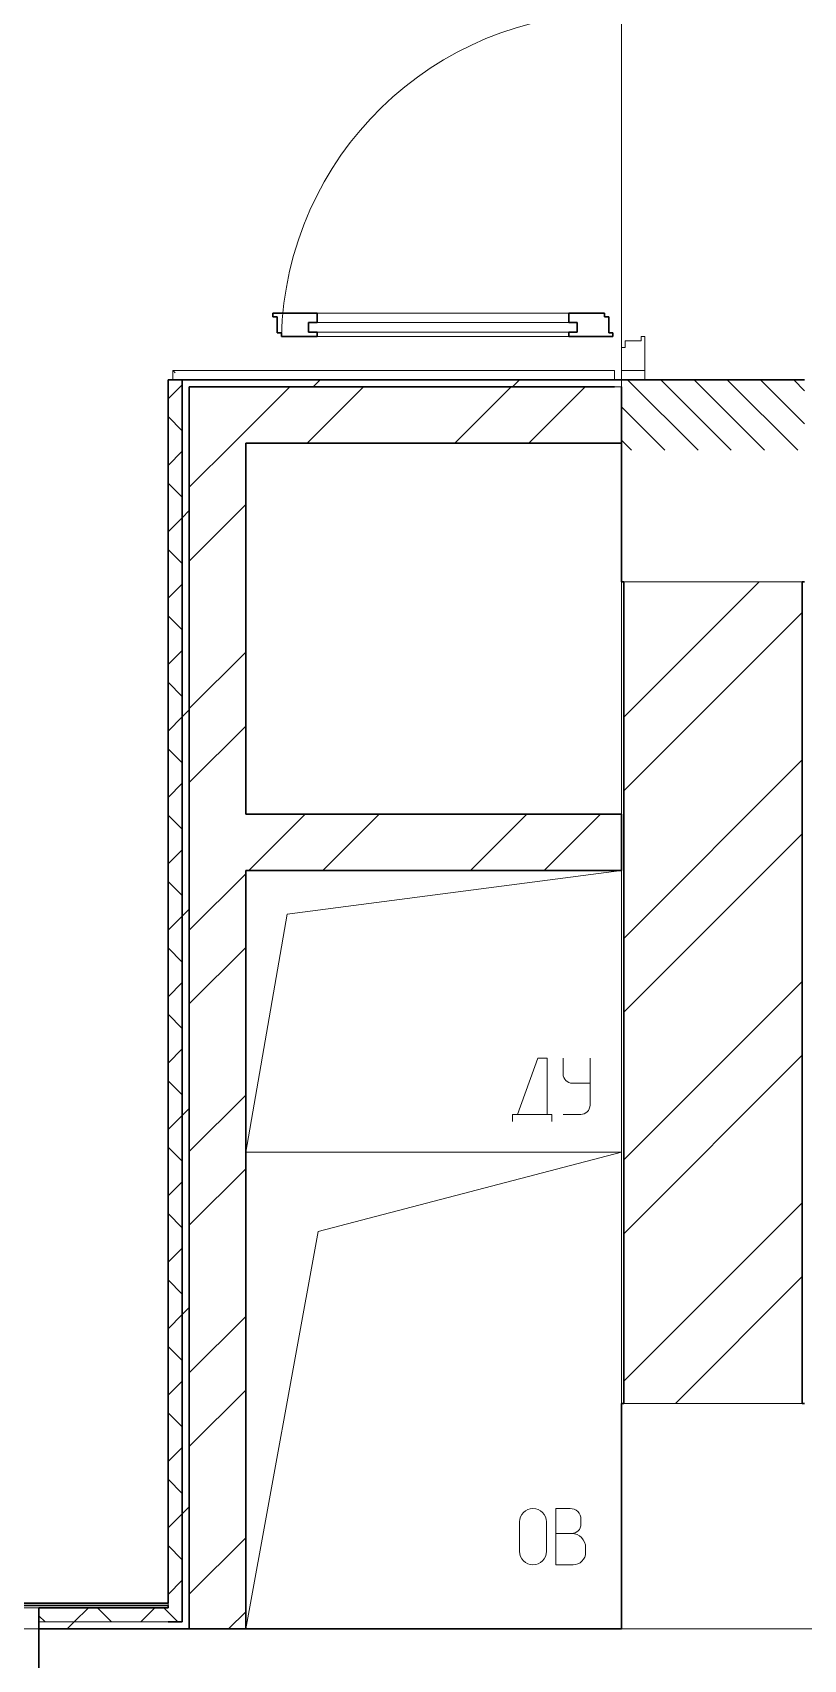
# Model space of a CAD drawing. Header units: millimetres. Extents: x -586848 to 520591, y -385801 to 675781.
# Drawn here: x 128980 to 130621, y 649606 to 653070 of the extents above; entities that cross this region are included whole.
import ezdxf

# ---------------------------------------------------------------- set-up
doc = ezdxf.new("R2010")
doc.units = ezdxf.units.MM
doc.linetypes.add('ADSK_Линия сетки', pattern=[25, 20, -2.5, 0, -2.5])
doc.linetypes.add('ADSK_Штриховая_ш2 п1_5', pattern=[4.5, 3, -1.5])
for name, color, linetype, lineweight in [('Двери', 252, 'Continuous', 9), ('Ограждение', 252, 'Continuous', 9), ('Оси', 252, 'Continuous', 9), ('Стены внутренние', 7, 'Continuous', 18), ('Стены наружные', 7, 'Continuous', 18), ('Стены штриховка', 7, 'Continuous', 9)]:
    doc.layers.add(name, color=color, linetype=linetype, lineweight=lineweight)
doc.layers.add('Двери открывание', color=7, linetype='Continuous', lineweight=9, true_color=0xc0c0c0)

# ---------------------------------------------------------------- blocks, each defined once
blk = doc.blocks.new('2 этаж')
at = {"layer": 'Двери', "lineweight": 18, "true_color": 0x636466}
h = blk.add_hatch(dxfattribs=at)
h.set_pattern_fill('FP_2', color=251, angle=90, style=0, pattern_type=2)
h.set_pattern_definition([(135, (131231.006, 20395.747), (-35.3553, -35.3553), [])])
h.paths.add_polyline_path([(131036, 19470.7), (131426, 19470.7), (131426, 19620.7), (131036, 19620.7), (131036, 19490.5)])
h.paths.add_polyline_path([(131234.3, 21420.7), (131426, 21420.7), (131426, 21570.7), (131036, 21570.7), (131036, 21420.7)])
at = {"color": 251, "lineweight": 18, "true_color": 0x636466}
for p, q in [((130324.1, 18482.7), (131036, 18575.7)), ((131036, 18575.7), (131036, 17975.7)), ((130236, 17975.7), (130324.1, 18482.7)), ((130858.1, 18176.1), (130814.4, 18056.1)), ((130877.7, 18176.1), (130858.1, 18176.1)), ((130877.7, 18056.1), (130877.7, 18176.1)), ((130911.8, 18142.7), (130911.8, 18176.1)), ((130969.2, 18076.1), (130969.2, 18176.1)), ((130969.2, 18122.7), (130931.8, 18122.7)), ((130804.4, 18056.1), (130804.4, 18041.1)), ((130814.4, 18056.1), (130804.4, 18056.1)), ((130814.4, 18056.1), (130877.7, 18056.1)), ((130877.7, 18056.1), (130887.7, 18056.1)), ((130887.7, 18056.1), (130887.7, 18041.1)), ((130911.8, 18056.1), (130949.2, 18056.1)), ((131036, 17975.7), (130236, 17975.7)), ((130236, 17975.7), (131036, 17975.7)), ((131036, 17975.7), (130390.1, 17806.9)), ((131036, 17975.7), (131036, 17440.7)), ((130236, 16960.7), (130390.1, 17806.9)), ((130818.9, 17125.9), (130818.9, 17188.5)), ((130876.3, 17125.9), (130876.3, 17188.5)), ((130926.5, 17217.2), (130896.5, 17217.2)), ((130896.5, 17217.2), (130896.5, 17097.2)), ((130949.8, 17183.9), (130949.8, 17193.9)), ((130929.8, 17163.9), (130896.5, 17163.9)), ((130959.8, 17123.9), (130959.8, 17133.9)), ((130896.5, 17097.2), (130933.1, 17097.2))]:
    blk.add_line(p, q, dxfattribs=at)
for centre, radius, start, end in [((130931.8, 18142.7), 20, 180, 270), ((130949.2, 18076.1), 20, 270, 0), ((130847.6, 17188.5), 28.7, 0, 180), ((130926.5, 17193.9), 23.3, 0, 90), ((130929.8, 17183.9), 20, 270, 0), ((130929.8, 17133.9), 30, 0, 90), ((130847.6, 17125.9), 28.7, 180, 0), ((130933.1, 17123.9), 26.7, 270, 0)]:
    blk.add_arc(centre, radius, start, end, dxfattribs=at)
at = {"layer": 'Двери', "color": 251, "lineweight": 30, "true_color": 0x636466}
for p, q in [((130388, 19762.7), (130294, 19762.7)), ((130294, 19762.7), (130294, 19754.7)), ((130294, 19754.7), (130303, 19754.7)), ((130303, 19754.7), (130303, 19720.7)), ((130388, 19762.7), (130388, 19742.7)), ((131000, 19762.7), (130924, 19762.7)), ((130924, 19762.7), (130924, 19742.7)), ((131000, 19754.7), (131000, 19762.7)), ((131009, 19754.7), (131000, 19754.7)), ((131009, 19720.7), (131009, 19754.7)), ((130303, 19720.7), (130312, 19720.7)), ((130312, 19720.7), (130312, 19712.7)), ((130312, 19712.7), (130388, 19712.7)), ((130388, 19742.7), (130370, 19742.7)), ((130370, 19742.7), (130370, 19721.7)), ((130370, 19721.7), (130388, 19721.7)), ((130388, 19721.7), (130388, 19712.7)), ((130924, 19742.7), (130942, 19742.7)), ((130924, 19721.7), (130924, 19712.7)), ((130942, 19721.7), (130924, 19721.7)), ((130924, 19712.7), (131018, 19712.7)), ((130942, 19742.7), (130942, 19721.7)), ((131018, 19720.7), (131009, 19720.7)), ((131018, 19712.7), (131018, 19720.7))]:
    blk.add_line(p, q, dxfattribs=at)
at = {"layer": 'Двери', "color": 251, "true_color": 0x636466}
for p, q in [((130924, 19762.7), (130388, 19762.7)), ((130942, 19742.7), (130370, 19742.7)), ((130370, 19742.7), (130370, 19721.7)), ((130370, 19721.7), (130942, 19721.7)), ((130388, 19712.7), (130924, 19712.7)), ((130942, 19721.7), (130942, 19742.7)), ((131086, 19712.7), (131078, 19712.7)), ((131078, 19712.7), (131078, 19703.7)), ((131086, 19640.7), (131086, 19712.7)), ((131036, 19689.7), (131036, 19640.7)), ((131044, 19689.7), (131036, 19689.7)), ((131078, 19703.7), (131044, 19703.7)), ((131044, 19703.7), (131044, 19689.7)), ((131086, 19640.7), (131036, 19640.7)), ((131036, 19640.7), (131036, 19620.7)), ((131036, 19640.7), (131086, 19640.7)), ((131036, 19620.7), (131086, 19620.7)), ((131086, 19620.7), (131086, 19640.7))]:
    blk.add_line(p, q, dxfattribs=at)
at = {"layer": 'Двери', "color": 251, "linetype": 'ADSK_Штриховая_ш2 п1_5', "true_color": 0x636466}
for p, q in [((131426, 19620.7), (131036, 19620.7)), ((131036, 19620.7), (131036, 19470.7))]:
    blk.add_line(p, q, dxfattribs=at)
at = {"layer": 'Двери открывание', "color": 251, "true_color": 0x636466}
blk.add_arc((131018, 19694.7), 706, 90, 178.539, dxfattribs=at)
at = {"layer": 'Ограждение', "color": 251, "true_color": 0x636466}
for p, q in [((131021, 19640.7), (130081, 19640.7)), ((130081, 19640.7), (130081, 19620.7)), ((131021, 19635.7), (131021, 19640.7)), ((131021, 19635.7), (131021, 19620.7))]:
    blk.add_line(p, q, dxfattribs=at)
blk.add_open_spline([(130081, 19640.7), (130081, 19640.7), (130081.1, 19640.7), (130081.4, 19640.4), (130081.7, 19640.1), (130082, 19639.8), (130082.2, 19639.5), (130082.5, 19639.2), (130083, 19638.8), (130083.4, 19638.3), (130083.8, 19638), (130084.2, 19637.6), (130084.9, 19636.8), (130085.6, 19636.2), (130086, 19635.7)], degree=3, knots=[0, 0, 0, 0, 0.166667, 0.25, 0.333333, 0.416667, 0.458333, 0.5, 0.583333, 0.666667, 0.708333, 0.75, 0.833333, 1, 1, 1, 1], dxfattribs=at)
at = {"layer": 'Оси', "color": 251, "linetype": 'ADSK_Линия сетки', "ltscale": 100, "true_color": 0x636466}
blk.add_line((165326, 16960.7), (93603.7, 16960.7), dxfattribs=at)
at = {"layer": 'Стены внутренние', "color": 251, "true_color": 0x636466}
for p, q in [((131036, 19689.7), (131036, 21351.7)), ((131036, 19620.7), (131036, 19605.7)), ((131036, 18695.7), (131036, 19190.7)), ((131041, 19190.7), (131421, 19190.7)), ((131036, 17440.7), (131036, 18575.7)), ((131421, 17440.7), (131041, 17440.7)), ((128046, 16960.7), (129796, 16960.7))]:
    blk.add_line(p, q, dxfattribs=at)
at = {"layer": 'Стены внутренние', "color": 251, "lineweight": 30, "true_color": 0x636466}
for p, q in [((131426, 19620.7), (131036, 19620.7)), ((131036, 19190.7), (131036, 19485.7)), ((131041, 19190.7), (131036, 19190.7)), ((131426, 19190.7), (131421, 19190.7)), ((131036, 17440.7), (131036, 16960.7)), ((131041, 17440.7), (131036, 17440.7)), ((131426, 17440.7), (131421, 17440.7)), ((129796, 16960.7), (130116, 16960.7)), ((129796, 16960.7), (129796, 16258.7)), ((130236, 16960.7), (131036, 16960.7))]:
    blk.add_line(p, q, dxfattribs=at)
at = {"layer": 'Стены наружные', "color": 251, "lineweight": 30, "true_color": 0x636466}
for p, q in [((130071, 19620.7), (131036, 19620.7)), ((130071, 17015.7), (130071, 19620.7)), ((130101, 16975.7), (130101, 19620.7)), ((131021, 19605.7), (130116, 19605.7)), ((130116, 19605.7), (130116, 16960.7)), ((131036, 19485.7), (131036, 19605.7)), ((131036, 19485.7), (130236, 19485.7)), ((130236, 19485.7), (130236, 18695.7)), ((131041, 19190.7), (131041, 17440.7)), ((131421, 19190.7), (131421, 17440.7)), ((130236, 18695.7), (131036, 18695.7)), ((131036, 18575.7), (131036, 18695.7)), ((131036, 18575.7), (130236, 18575.7)), ((130236, 18575.7), (130236, 16960.7)), ((130071, 17015.7), (112936, 17015.7)), ((112936, 17010.7), (130071, 17010.7)), ((130071, 17005.7), (130071, 17010.7)), ((129796, 17005.7), (130071, 17005.7)), ((129796, 17005.7), (129796, 16960.7)), ((130101, 16975.7), (130071, 16975.7)), ((130236, 16960.7), (129796, 16960.7)), ((130116, 16960.7), (130116, 16960.7))]:
    blk.add_line(p, q, dxfattribs=at)
at = {"layer": 'Стены наружные', "color": 251, "linetype": 'Continuous', "lineweight": 9, "true_color": 0x636466}
for p, q in [((130071, 19579.8), (130101, 19609.8)), ((130379.8, 19605.7), (130394.8, 19620.7)), ((130804, 19605.7), (130819, 19620.7)), ((130209.9, 19485.7), (130329.9, 19605.7)), ((130367.1, 19485.7), (130487.1, 19605.7)), ((130681.4, 19485.7), (130801.4, 19605.7)), ((130838.6, 19485.7), (130958.6, 19605.7)), ((130101, 19512.2), (130071, 19542.2)), ((130116, 19391.8), (130209.9, 19485.7)), ((130071, 19438.4), (130101, 19468.4)), ((130101, 19370.7), (130071, 19400.7)), ((130101, 19327), (130116, 19342)), ((130116, 19234.7), (130236, 19354.7)), ((130071, 19297), (130101, 19327)), ((130101, 19229.3), (130071, 19259.3)), ((130071, 19155.5), (130101, 19185.5)), ((131041, 18902.4), (131329.3, 19190.7)), ((131041, 18902.4), (131329.3, 19190.7)), ((131041, 18745.3), (131421, 19125.3)), ((131041, 18745.3), (131421, 19125.3)), ((130101, 19087.9), (130071, 19117.9)), ((130071, 19014.1), (130101, 19044.1)), ((130116, 18920.4), (130236, 19040.4)), ((130101, 18946.5), (130071, 18976.5)), ((130101, 18902.7), (130116, 18917.7)), ((130071, 18872.7), (130101, 18902.7)), ((130116, 18763.2), (130236, 18883.2)), ((130101, 18805.1), (130071, 18835.1)), ((131041, 18431), (131421, 18811)), ((131041, 18431), (131421, 18811)), ((130071, 18731.3), (130101, 18761.3)), ((130101, 18663.6), (130071, 18693.6)), ((130242.9, 18575.7), (130362.9, 18695.7)), ((130400, 18575.7), (130520, 18695.7)), ((130714.3, 18575.7), (130834.3, 18695.7)), ((130871.5, 18575.7), (130991.5, 18695.7)), ((131041, 18273.8), (131421, 18653.8)), ((131041, 18273.8), (131421, 18653.8)), ((130071, 18589.9), (130101, 18619.9)), ((130101, 18522.2), (130071, 18552.2)), ((130116, 18448.9), (130236, 18568.9)), ((130071, 18448.4), (130101, 18478.4)), ((130101, 18478.4), (130116, 18493.4)), ((130101, 18380.8), (130071, 18410.8)), ((130116, 18291.7), (130236, 18411.7)), ((130071, 18307), (130101, 18337)), ((131041, 17959.5), (131421, 18339.5)), ((131041, 17959.5), (131421, 18339.5)), ((130101, 18239.4), (130071, 18269.4)), ((130071, 18165.6), (130101, 18195.6)), ((131041, 17802.3), (131421, 18182.3)), ((131041, 17802.3), (131421, 18182.3)), ((130101, 18098), (130071, 18128)), ((130116, 17977.4), (130236, 18097.4)), ((130071, 18024.2), (130101, 18054.2)), ((130101, 18054.2), (130116, 18069.2)), ((130101, 17956.5), (130071, 17986.5)), ((130071, 17882.8), (130101, 17912.8)), ((130116, 17820.3), (130236, 17940.3)), ((130101, 17815.1), (130071, 17845.1)), ((131041, 17488), (131421, 17868)), ((131041, 17488), (131421, 17868)), ((130071, 17741.3), (130101, 17771.3)), ((130101, 17673.7), (130071, 17703.7)), ((131150.9, 17440.7), (131421, 17710.9)), ((131150.9, 17440.7), (131421, 17710.9)), ((130101, 17629.9), (130116, 17644.9)), ((130071, 17599.9), (130101, 17629.9)), ((130116, 17506), (130236, 17626)), ((130101, 17532.3), (130071, 17562.3)), ((130071, 17458.5), (130101, 17488.5)), ((130116, 17348.8), (130236, 17468.8)), ((130101, 17390.8), (130071, 17420.8)), ((130071, 17317.1), (130101, 17347.1)), ((130101, 17249.4), (130071, 17279.4)), ((130101, 17205.6), (130116, 17220.6)), ((130071, 17175.6), (130101, 17205.6)), ((130116, 17034.5), (130236, 17154.5)), ((130101, 17108), (130071, 17138)), ((130071, 17034.2), (130101, 17064.2)), ((129809, 16975.7), (129796, 16988.7)), ((129856.1, 16960.7), (129871.1, 16975.7)), ((129871.1, 16975.7), (129901.1, 17005.7)), ((129950.4, 16975.7), (129920.4, 17005.7)), ((130012.5, 16975.7), (130042.5, 17005.7)), ((130071, 16996.6), (130061.8, 17005.7)), ((130091.8, 16975.7), (130071, 16996.6)), ((130199.4, 16960.7), (130236, 16997.3))]:
    blk.add_line(p, q, dxfattribs=at)
at = {"layer": 'Стены наружные', "color": 251, "true_color": 0x636466}
for p, q in [((128046, 17005.7), (129796, 17005.7)), ((129796, 16960.7), (128046, 16960.7))]:
    blk.add_line(p, q, dxfattribs=at)
at = {"layer": 'Стены штриховка', "color": 251, "true_color": 0x636466}
for p, q in [((131021, 19605.7), (131036, 19605.7)), ((130071, 17010.7), (130071, 17015.7)), ((130071, 16975.7), (129796, 16975.7))]:
    blk.add_line(p, q, dxfattribs=at)

msp = doc.modelspace()

# ---------------------------------------------------------------- block references
msp.add_blockref('2 этаж', (-802.7, 632710.4))

doc.saveas('drawing.dxf')
